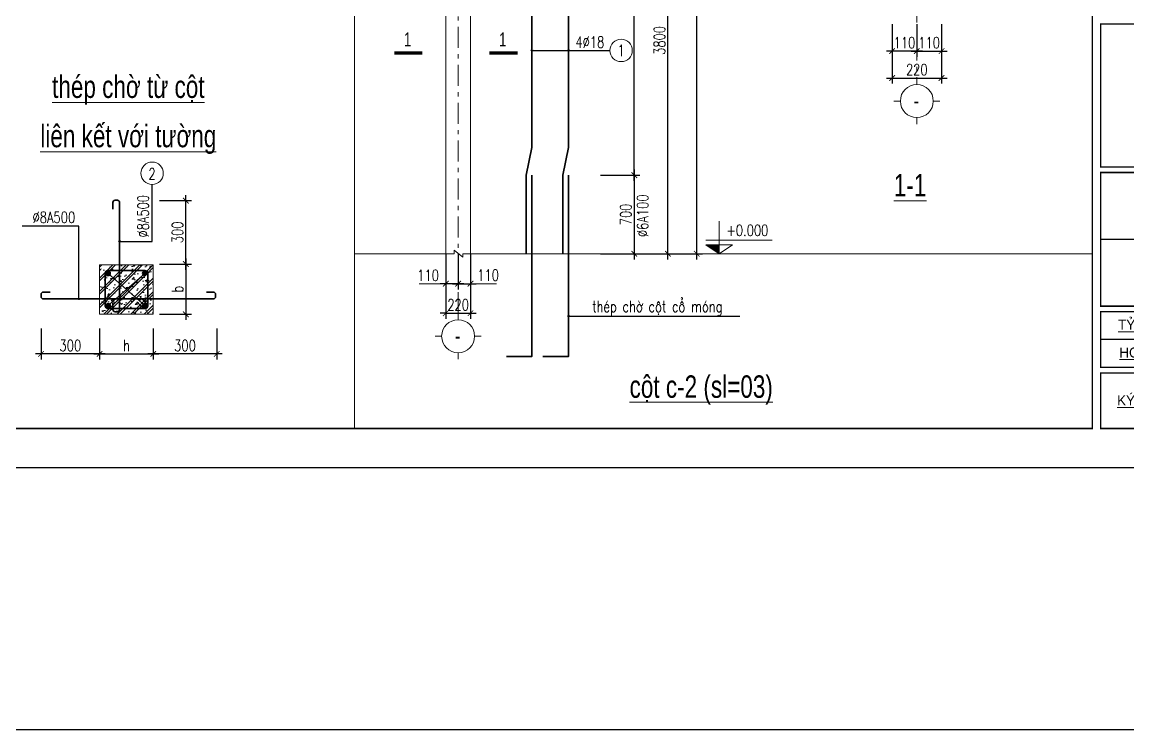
# Model space of a CAD drawing. Extents: x -1855204 to -1466800, y -1308584 to -996495.
# Drawn here: x -1797584 to -1777881, y -1141479 to -1128871 of the extents above; entities that cross this region are included whole.
import ezdxf
from ezdxf.enums import TextEntityAlignment as Align

# ---------------------------------------------------------------- set-up
doc = ezdxf.new("R2010")
doc.units = 0
doc.header["$LTSCALE"] = 150
doc.header["$PDMODE"] = 35
doc.linetypes.add('_Tim', pattern=[9, 5, -1.5, 1, -1.5])
doc.layers.get('Defpoints').update_dxf_attribs({"lineweight": 18})
for name, color, linetype, lineweight in [('05.Text', 253, 'Continuous', 18), ('11.Khung bo', 32, 'Continuous', 50), ('12.Khung', 36, 'Continuous', 25), ('KCVN-THAY', 7, 'Continuous', 25), ('LS-DIM', 251, 'Continuous', 13), ('LS-HATCH', 147, 'Continuous', 9), ('LS-TEXT', 60, 'Continuous', 20), ('LS-THAY', 7, 'Continuous', 20), ('LS-THEP', 3, 'Continuous', 35), ('LS-TRUC', 108, '_Tim', 9)]:
    doc.layers.add(name, color=color, linetype=linetype, lineweight=lineweight)
doc.layers.add('DIM', color=1, linetype='Continuous')
doc.styles.add('KCVN-LEADER', font='vnromadi.shx', dxfattribs={"width": 0.7, "height": 4})
doc.styles.add('LS.TEXT', font='vnromadi.shx', dxfattribs={"width": 0.7, "height": 4})
doc.styles.add('romans.shx', font='romans.shx', dxfattribs={"width": 0.75, "bigfont": 'vns.shx'})
doc.styles.add('VnAvantH', font='')
doc.styles.add('vnsimpli', font='vnsimli.shx', dxfattribs={"width": 0.75})
doc.styles.get('VnAvantH').set_extended_font_data('.VnAvantH')
doc.dimstyles.new('D25', dxfattribs={"dimscale": 0, "dimtxt": 200, "dimasz": 100, "dimexe": 100, "dimexo": 0, "dimgap": 50, "dimtad": 1, "dimdec": 0, "dimlfac": 0.25, "dimdsep": 46, "dimtxsty": 'vnsimpli', "dimblk1": 'ARCHTICK', "dimblk2": 'ARCHTICK', "dimsah": 1, "dimcen": 0, "dimdle": 100, "dimclrd": 256, "dimclre": 256, "dimclrt": 60, "dimadec": 0, "dimazin": 0, "dimtfac": 0.004, "dimtdec": 0, "dimtix": 1, "dimtmove": 2, "dimatfit": 3, "dimldrblk": 'ARCHTICK', "dimfxl": 1, "dimtolj": 1, "dimarcsym": 0})
doc.dimstyles.new('D50', dxfattribs={"dimtxt": 200, "dimasz": 100, "dimexe": 100, "dimexo": 0, "dimgap": 50, "dimtad": 1, "dimdec": 0, "dimlfac": 0.5, "dimzin": 0, "dimdsep": 46, "dimtxsty": 'vnsimpli', "dimblk1": 'ARCHTICK', "dimblk2": 'ARCHTICK', "dimsah": 1, "dimcen": 0, "dimdle": 100, "dimclrd": 256, "dimclre": 256, "dimclrt": 60, "dimadec": 0, "dimazin": 0, "dimtfac": 0.02, "dimtdec": 0, "dimtix": 1, "dimtmove": 2, "dimatfit": 3, "dimldrblk": 'ARCHTICK', "dimfxl": 100, "dimtolj": 1, "dimtzin": 0, "dimarcsym": 0})
doc.dimstyles.new('LS.GHI CHU', dxfattribs={"dimtxt": 200, "dimasz": 120, "dimexe": 120, "dimexo": 120, "dimgap": 80, "dimtad": 1, "dimdec": 0, "dimzin": 0, "dimdsep": 46, "dimtxsty": 'romans.shx', "dimblk": 'ARCHTICK', "dimcen": 0.09, "dimdle": 120, "dimclrd": 256, "dimclre": 8, "dimclrt": 7, "dimadec": 0, "dimazin": 0, "dimtfac": 1, "dimtdec": 0, "dimtofl": 0, "dimtmove": 0, "dimatfit": 3, "dimldrblk": 'ARCHTICK', "dimfxl": 1, "dimtolj": 1, "dimtzin": 0, "dimarcsym": 0})

# ---------------------------------------------------------------- blocks, each defined once
blk = doc.blocks.new('*U4')
at = {"layer": 'KCVN-THAY', "color": 140}
blk.add_lwpolyline([(214871.76, 86966.68), (215381.8, 86966.68), (215381.8, 86579.68), (214871.76, 86579.68)], close=True, dxfattribs=at)
blk = doc.blocks.new('100')
at = {"layer": '11.Khung bo', "const_width": 26.7}
for points in [[(1860913, -945240), (1860913, -916940), (1896063, -916940), (1896063, -945240)], [(1896213, -940540), (1901213, -940540), (1901213, -937971), (1896213, -937971)], [(1896213, -943040), (1901213, -943040), (1901213, -940640), (1896213, -940640)], [(1896213, -944140), (1901213, -944140), (1901213, -943140), (1896213, -943140)], [(1896213, -945240), (1901213, -945240), (1901213, -944240), (1896213, -944240)]]:
    blk.add_lwpolyline(points, close=True, dxfattribs=at)
at = {"layer": '12.Khung'}
for p, q in [((1901213, -941840), (1896213, -941840)), ((1901213, -943640), (1896213, -943640))]:
    blk.add_line(p, q, dxfattribs=at)
at = {"layer": '12.Khung', "color": 1}
blk.add_lwpolyline([(1901579, -945940), (1901579, -916240), (1859580, -916240), (1859580, -945940)], close=True, dxfattribs=at)
at = {"layer": '05.Text', "style": 'VnAvantH'}
for s, p in [('%%Utû lÖ:', (1896525, -943464)), ('%%Uhoµn thµnh: 11/2019', (1896548, -943964)), ('%%Uký hiÖu b¶n vÏ :', (1896508, -944823))]:
    blk.add_text(s, height=180, dxfattribs=at).set_placement(p)
blk = doc.blocks.new('_ArchTick')
at = {"layer": 'DIM', "color": 0, "const_width": 0.15}
blk.add_lwpolyline([(-0.5, -0.5), (0.5, 0.5)], dxfattribs=at)
blk = doc.blocks.new('*D2005')
at = {"layer": 'Defpoints', "color": 0, "transparency": 16777216}
for p in [(-1797246, -1134327), (-1796204, -1134328), (-1797246, -1134782)]:
    blk.add_point(p, dxfattribs=at)
at = {"layer": 'LS-DIM', "lineweight": -2, "transparency": 16777216}
for p, q in [((-1797246, -1134327), (-1797246, -1134882)), ((-1796204, -1134328), (-1796204, -1134882)), ((-1796104, -1134782), (-1797346, -1134782))]:
    blk.add_line(p, q, dxfattribs=at)
at = {"layer": 'LS-DIM', "lineweight": -2, "transparency": 16777216, "xscale": 100, "yscale": 100, "zscale": 100, "rotation": 180}
blk.add_blockref('_ArchTick', (-1797246, -1134782), dxfattribs=at)
at = {"layer": 'LS-DIM', "lineweight": -2, "transparency": 16777216, "xscale": 100, "yscale": 100, "zscale": 100}
blk.add_blockref('_ArchTick', (-1796204, -1134782), dxfattribs=at)
at = {"layer": 'LS-DIM', "color": 60, "transparency": 16777216, "insert": (-1796725, -1134632), "char_height": 200, "attachment_point": 5, "style": 'vnsimpli'}
blk.add_mtext('\\A1;300', dxfattribs=at)
blk = doc.blocks.new('*D2006')
at = {"layer": 'Defpoints', "color": 0, "transparency": 16777216}
for p in [(-1795137, -1132051), (-1794667, -1132051), (-1795137, -1133181)]:
    blk.add_point(p, dxfattribs=at)
at = {"layer": 'LS-DIM', "lineweight": -2, "transparency": 16777216}
for p, q in [((-1794667, -1133281), (-1794667, -1131951)), ((-1795137, -1132051), (-1794567, -1132051)), ((-1795137, -1133181), (-1794567, -1133181))]:
    blk.add_line(p, q, dxfattribs=at)
at = {"layer": 'LS-DIM', "lineweight": -2, "transparency": 16777216, "xscale": 100, "yscale": 100, "zscale": 100}
for p, rotation in [((-1794667, -1132051), 90), ((-1794667, -1133181), 270)]:
    blk.add_blockref('_ArchTick', p, dxfattribs=dict(at, rotation=rotation))
at = {"layer": 'LS-DIM', "color": 60, "transparency": 16777216, "insert": (-1794817, -1132616), "char_height": 200, "attachment_point": 5, "rotation": 90, "style": 'vnsimpli'}
blk.add_mtext('\\A1;300', dxfattribs=at)
blk = doc.blocks.new('THEP DAM')
at = {"layer": 'LS-THEP'}
for p, q in [((-0.6, 0), (0.6, 0)), ((-0.42, 0.42), (0.42, -0.42)), ((-0.42, -0.42), (0.42, 0.42)), ((0, 0.6), (0, -0.6))]:
    blk.add_line(p, q, dxfattribs=at)
blk.add_circle((0, 0), 0.6, dxfattribs=at)
blk = doc.blocks.new('*D2007')
at = {"layer": 'Defpoints', "color": 0, "transparency": 16777216}
for p in [(-1796204, -1134328), (-1795247, -1134327), (-1795247, -1134782)]:
    blk.add_point(p, dxfattribs=at)
at = {"layer": 'LS-DIM', "lineweight": -2, "transparency": 16777216}
for p, q in [((-1796204, -1134328), (-1796204, -1134882)), ((-1795247, -1134327), (-1795247, -1134882)), ((-1796304, -1134782), (-1795147, -1134782))]:
    blk.add_line(p, q, dxfattribs=at)
at = {"layer": 'LS-DIM', "lineweight": -2, "transparency": 16777216, "xscale": 100, "yscale": 100, "zscale": 100, "rotation": 180}
blk.add_blockref('_ArchTick', (-1796204, -1134782), dxfattribs=at)
at = {"layer": 'LS-DIM', "lineweight": -2, "transparency": 16777216, "xscale": 100, "yscale": 100, "zscale": 100}
blk.add_blockref('_ArchTick', (-1795247, -1134782), dxfattribs=at)
at = {"layer": 'LS-DIM', "color": 60, "transparency": 16777216, "insert": (-1795725, -1134632), "char_height": 200, "attachment_point": 5, "style": 'vnsimpli'}
blk.add_mtext('\\A1;h', dxfattribs=at)
blk = doc.blocks.new('*D2008')
at = {"layer": 'Defpoints', "color": 0, "transparency": 16777216}
for p in [(-1795247, -1134327), (-1794117, -1134327), (-1795247, -1134782)]:
    blk.add_point(p, dxfattribs=at)
at = {"layer": 'LS-DIM', "lineweight": -2, "transparency": 16777216}
for p, q in [((-1795247, -1134327), (-1795247, -1134882)), ((-1794117, -1134327), (-1794117, -1134882)), ((-1794017, -1134782), (-1795347, -1134782))]:
    blk.add_line(p, q, dxfattribs=at)
at = {"layer": 'LS-DIM', "lineweight": -2, "transparency": 16777216, "xscale": 100, "yscale": 100, "zscale": 100, "rotation": 180}
blk.add_blockref('_ArchTick', (-1795247, -1134782), dxfattribs=at)
at = {"layer": 'LS-DIM', "lineweight": -2, "transparency": 16777216, "xscale": 100, "yscale": 100, "zscale": 100}
blk.add_blockref('_ArchTick', (-1794117, -1134782), dxfattribs=at)
at = {"layer": 'LS-DIM', "color": 60, "transparency": 16777216, "insert": (-1794682, -1134632), "char_height": 200, "attachment_point": 5, "style": 'vnsimpli'}
blk.add_mtext('\\A1;300', dxfattribs=at)
blk = doc.blocks.new('*D2009')
at = {"layer": 'Defpoints', "color": 0, "transparency": 16777216}
for p in [(-1795136, -1133181), (-1795136, -1134075), (-1794667, -1134075)]:
    blk.add_point(p, dxfattribs=at)
at = {"layer": 'LS-DIM', "lineweight": -2, "transparency": 16777216}
for p, q in [((-1794667, -1133081), (-1794667, -1134175)), ((-1795136, -1133181), (-1794567, -1133181)), ((-1795136, -1134075), (-1794567, -1134075))]:
    blk.add_line(p, q, dxfattribs=at)
at = {"layer": 'LS-DIM', "lineweight": -2, "transparency": 16777216, "xscale": 100, "yscale": 100, "zscale": 100}
for p, rotation in [((-1794667, -1133181), 90), ((-1794667, -1134075), 270)]:
    blk.add_blockref('_ArchTick', p, dxfattribs=dict(at, rotation=rotation))
at = {"layer": 'LS-DIM', "color": 60, "transparency": 16777216, "insert": (-1794817, -1133628), "char_height": 200, "attachment_point": 5, "rotation": 90, "style": 'vnsimpli'}
blk.add_mtext('\\A1;b', dxfattribs=at)
blk = doc.blocks.new('*D2026')
at = {"layer": 'Defpoints', "color": 0, "transparency": 16777216}
for p in [(-1787277, -1131597), (-1787277, -1132997), (-1786677, -1132997)]:
    blk.add_point(p, dxfattribs=at)
at = {"layer": 'LS-DIM', "lineweight": -2, "transparency": 16777216}
for p, q in [((-1786677, -1131497), (-1786677, -1133097)), ((-1787277, -1131597), (-1786577, -1131597)), ((-1787277, -1132997), (-1786577, -1132997))]:
    blk.add_line(p, q, dxfattribs=at)
at = {"layer": 'LS-DIM', "lineweight": -2, "transparency": 16777216, "xscale": 100, "yscale": 100, "zscale": 100}
for p, rotation in [((-1786677, -1131597), 90), ((-1786677, -1132997), 270)]:
    blk.add_blockref('_ArchTick', p, dxfattribs=dict(at, rotation=rotation))
at = {"layer": 'LS-DIM', "color": 60, "transparency": 16777216, "insert": (-1786827, -1132297), "char_height": 200, "attachment_point": 5, "rotation": 90, "style": 'vnsimpli'}
blk.add_mtext('\\A1;700', dxfattribs=at)
blk = doc.blocks.new('*D2029')
at = {"layer": 'Defpoints', "color": 0, "transparency": 16777216}
for p in [(-1790035, -1132997), (-1789595, -1132997), (-1789595, -1134056)]:
    blk.add_point(p, dxfattribs=at)
at = {"layer": 'LS-DIM', "lineweight": -2, "transparency": 16777216}
for p, q in [((-1790035, -1132997), (-1790035, -1134156)), ((-1789595, -1132997), (-1789595, -1134156)), ((-1790035, -1134056), (-1790135, -1134056)), ((-1790035, -1134056), (-1789595, -1134056)), ((-1789595, -1134056), (-1789495, -1134056))]:
    blk.add_line(p, q, dxfattribs=at)
at = {"layer": 'LS-DIM', "lineweight": -2, "transparency": 16777216, "xscale": 100, "yscale": 100, "zscale": 100}
blk.add_blockref('_ArchTick', (-1790035, -1134056), dxfattribs=at)
at = {"layer": 'LS-DIM', "lineweight": -2, "transparency": 16777216, "xscale": 100, "yscale": 100, "zscale": 100, "rotation": 180}
blk.add_blockref('_ArchTick', (-1789595, -1134056), dxfattribs=at)
at = {"layer": 'LS-DIM', "color": 60, "transparency": 16777216, "insert": (-1789815, -1133906), "char_height": 200, "attachment_point": 5, "style": 'vnsimpli'}
blk.add_mtext('\\A1;220', dxfattribs=at)
blk = doc.blocks.new('COSCD')
at = {"layer": 'LS-DIM'}
blk.add_hatch(color=256, dxfattribs=at).paths.add_polyline_path([(3.6, 0), (3.6, 1.44), (1.44, 1.44)])
for p, q in [((3.6, 0), (3.6, 5.23)), ((1.44, 2.16), (12.12, 2.16)), ((7.2, 0), (0, 0)), ((1.44, 1.44), (5.76, 1.44)), ((1.44, 1.44), (3.6, 0)), ((5.76, 1.44), (3.6, 0))]:
    blk.add_line(p, q, dxfattribs=at)
blk = doc.blocks.new('A$C0F04115F')
at = {"layer": 'LS-THAY'}
for p, q in [((-380, 380), (-380, 530)), ((-760, 0), (-910, 0)), ((0, 0), (150, 0)), ((-380, -380), (-380, -530))]:
    blk.add_line(p, q, dxfattribs=at)
blk.add_circle((-380, 0), 380, dxfattribs=at)
blk = doc.blocks.new('*D2030')
at = {"layer": 'Defpoints', "color": 0, "transparency": 16777216}
for p in [(-1789815, -1132997), (-1789595, -1132997), (-1789595, -1133531)]:
    blk.add_point(p, dxfattribs=at)
at = {"layer": 'LS-DIM', "lineweight": -2, "transparency": 16777216}
for p, q in [((-1789815, -1132997), (-1789815, -1133631)), ((-1789595, -1132997), (-1789595, -1133631)), ((-1789915, -1133531), (-1789495, -1133531))]:
    blk.add_line(p, q, dxfattribs=at)
at = {"layer": 'LS-DIM', "lineweight": -2, "transparency": 16777216, "xscale": 100, "yscale": 100, "zscale": 100, "rotation": 180}
blk.add_blockref('_ArchTick', (-1789815, -1133531), dxfattribs=at)
at = {"layer": 'LS-DIM', "lineweight": -2, "transparency": 16777216, "xscale": 100, "yscale": 100, "zscale": 100}
blk.add_blockref('_ArchTick', (-1789595, -1133531), dxfattribs=at)
at = {"layer": 'LS-DIM', "color": 60, "transparency": 16777216, "insert": (-1789281, -1133378), "char_height": 200, "attachment_point": 5, "style": 'vnsimpli'}
blk.add_mtext('\\A1;110', dxfattribs=at)
blk = doc.blocks.new('*D2031')
at = {"layer": 'Defpoints', "color": 0, "transparency": 16777216}
for p in [(-1790035, -1132997), (-1789815, -1132997), (-1790035, -1133531)]:
    blk.add_point(p, dxfattribs=at)
at = {"layer": 'LS-DIM', "lineweight": -2, "transparency": 16777216}
for p, q in [((-1790035, -1132997), (-1790035, -1133631)), ((-1789815, -1132997), (-1789815, -1133631)), ((-1789715, -1133531), (-1790135, -1133531))]:
    blk.add_line(p, q, dxfattribs=at)
at = {"layer": 'LS-DIM', "lineweight": -2, "transparency": 16777216, "xscale": 100, "yscale": 100, "zscale": 100, "rotation": 180}
blk.add_blockref('_ArchTick', (-1790035, -1133531), dxfattribs=at)
at = {"layer": 'LS-DIM', "lineweight": -2, "transparency": 16777216, "xscale": 100, "yscale": 100, "zscale": 100}
blk.add_blockref('_ArchTick', (-1789815, -1133531), dxfattribs=at)
at = {"layer": 'LS-DIM', "color": 60, "transparency": 16777216, "insert": (-1790349, -1133381), "char_height": 200, "attachment_point": 5, "style": 'vnsimpli'}
blk.add_mtext('\\A1;110', dxfattribs=at)
blk = doc.blocks.new('*D2035')
at = {"layer": 'Defpoints', "color": 0, "transparency": 16777216}
for p in [(-1787277, -1125397), (-1786677, -1125397), (-1787277, -1131597)]:
    blk.add_point(p, dxfattribs=at)
at = {"layer": 'LS-DIM', "lineweight": -2, "transparency": 16777216}
for p, q in [((-1787277, -1125397), (-1786577, -1125397)), ((-1786677, -1131697), (-1786677, -1125297)), ((-1787277, -1131597), (-1786577, -1131597))]:
    blk.add_line(p, q, dxfattribs=at)
at = {"layer": 'LS-DIM', "lineweight": -2, "transparency": 16777216, "xscale": 100, "yscale": 100, "zscale": 100}
for p, rotation in [((-1786677, -1125397), 90), ((-1786677, -1131597), 270)]:
    blk.add_blockref('_ArchTick', p, dxfattribs=dict(at, rotation=rotation))
at = {"layer": 'LS-DIM', "color": 60, "transparency": 16777216, "insert": (-1786827, -1128497), "char_height": 200, "attachment_point": 5, "rotation": 90, "style": 'vnsimpli'}
blk.add_mtext('\\A1;3100', dxfattribs=at)
blk = doc.blocks.new('*D2036')
at = {"layer": 'Defpoints', "color": 0, "transparency": 16777216}
for p in [(-1787277, -1125397), (-1786077, -1125397), (-1787277, -1132997)]:
    blk.add_point(p, dxfattribs=at)
at = {"layer": 'LS-DIM', "lineweight": -2, "transparency": 16777216}
for p, q in [((-1787277, -1125397), (-1785977, -1125397)), ((-1786077, -1133097), (-1786077, -1125297)), ((-1787277, -1132997), (-1785977, -1132997))]:
    blk.add_line(p, q, dxfattribs=at)
at = {"layer": 'LS-DIM', "lineweight": -2, "transparency": 16777216, "xscale": 100, "yscale": 100, "zscale": 100}
for p, rotation in [((-1786077, -1125397), 90), ((-1786077, -1132997), 270)]:
    blk.add_blockref('_ArchTick', p, dxfattribs=dict(at, rotation=rotation))
at = {"layer": 'LS-DIM', "color": 60, "transparency": 16777216, "insert": (-1786227, -1129197), "char_height": 200, "attachment_point": 5, "rotation": 90, "style": 'vnsimpli'}
blk.add_mtext('\\A1;3800', dxfattribs=at)
blk = doc.blocks.new('*D2037')
at = {"layer": 'Defpoints', "color": 0, "transparency": 16777216}
for p in [(-1787277, -1117797), (-1785563, -1117797), (-1787277, -1132997)]:
    blk.add_point(p, dxfattribs=at)
at = {"layer": 'LS-DIM', "lineweight": -2, "transparency": 16777216}
for p, q in [((-1785563, -1133097), (-1785563, -1117697)), ((-1787277, -1117797), (-1785463, -1117797)), ((-1787277, -1132997), (-1785463, -1132997))]:
    blk.add_line(p, q, dxfattribs=at)
at = {"layer": 'LS-DIM', "lineweight": -2, "transparency": 16777216, "xscale": 100, "yscale": 100, "zscale": 100}
for p, rotation in [((-1785563, -1117797), 90), ((-1785563, -1132997), 270)]:
    blk.add_blockref('_ArchTick', p, dxfattribs=dict(at, rotation=rotation))
at = {"layer": 'LS-DIM', "color": 60, "transparency": 16777216, "insert": (-1785713, -1125397), "char_height": 200, "attachment_point": 5, "rotation": 90, "style": 'vnsimpli'}
blk.add_mtext('\\A1;7600', dxfattribs=at)
blk = doc.blocks.new('*D2038')
at = {"layer": 'Defpoints', "color": 0, "transparency": 16777216}
for p in [(-1782082, -1128908), (-1781642, -1128908), (-1782082, -1129387)]:
    blk.add_point(p, dxfattribs=at)
at = {"layer": 'LS-DIM', "lineweight": -2, "transparency": 16777216}
for p, q in [((-1782082, -1128908), (-1782082, -1129487)), ((-1781642, -1128908), (-1781642, -1129487)), ((-1781542, -1129387), (-1782182, -1129387))]:
    blk.add_line(p, q, dxfattribs=at)
at = {"layer": 'LS-DIM', "lineweight": -2, "transparency": 16777216, "xscale": 100, "yscale": 100, "zscale": 100, "rotation": 180}
blk.add_blockref('_ArchTick', (-1782082, -1129387), dxfattribs=at)
at = {"layer": 'LS-DIM', "lineweight": -2, "transparency": 16777216, "xscale": 100, "yscale": 100, "zscale": 100}
blk.add_blockref('_ArchTick', (-1781642, -1129387), dxfattribs=at)
at = {"layer": 'LS-DIM', "color": 60, "transparency": 16777216, "insert": (-1781862, -1129237), "char_height": 200, "attachment_point": 5, "style": 'vnsimpli'}
blk.add_mtext('\\A1;110', dxfattribs=at)
blk = doc.blocks.new('*D2039')
at = {"layer": 'Defpoints', "color": 0, "transparency": 16777216}
for p in [(-1781642, -1128908), (-1781202, -1128908), (-1781202, -1129387)]:
    blk.add_point(p, dxfattribs=at)
at = {"layer": 'LS-DIM', "lineweight": -2, "transparency": 16777216}
for p, q in [((-1781642, -1128908), (-1781642, -1129487)), ((-1781202, -1128908), (-1781202, -1129487)), ((-1781742, -1129387), (-1781102, -1129387))]:
    blk.add_line(p, q, dxfattribs=at)
at = {"layer": 'LS-DIM', "lineweight": -2, "transparency": 16777216, "xscale": 100, "yscale": 100, "zscale": 100, "rotation": 180}
blk.add_blockref('_ArchTick', (-1781642, -1129387), dxfattribs=at)
at = {"layer": 'LS-DIM', "lineweight": -2, "transparency": 16777216, "xscale": 100, "yscale": 100, "zscale": 100}
blk.add_blockref('_ArchTick', (-1781202, -1129387), dxfattribs=at)
at = {"layer": 'LS-DIM', "color": 60, "transparency": 16777216, "insert": (-1781422, -1129237), "char_height": 200, "attachment_point": 5, "style": 'vnsimpli'}
blk.add_mtext('\\A1;110', dxfattribs=at)
blk = doc.blocks.new('*D2040')
at = {"layer": 'Defpoints', "color": 0, "transparency": 16777216}
for p in [(-1782082, -1128908), (-1781202, -1128908), (-1781202, -1129867)]:
    blk.add_point(p, dxfattribs=at)
at = {"layer": 'LS-DIM', "lineweight": -2, "transparency": 16777216}
for p, q in [((-1782082, -1128908), (-1782082, -1129967)), ((-1781202, -1128908), (-1781202, -1129967)), ((-1782182, -1129867), (-1781102, -1129867))]:
    blk.add_line(p, q, dxfattribs=at)
at = {"layer": 'LS-DIM', "lineweight": -2, "transparency": 16777216, "xscale": 100, "yscale": 100, "zscale": 100, "rotation": 180}
blk.add_blockref('_ArchTick', (-1782082, -1129867), dxfattribs=at)
at = {"layer": 'LS-DIM', "lineweight": -2, "transparency": 16777216, "xscale": 100, "yscale": 100, "zscale": 100}
blk.add_blockref('_ArchTick', (-1781202, -1129867), dxfattribs=at)
at = {"layer": 'LS-DIM', "color": 60, "transparency": 16777216, "insert": (-1781642, -1129717), "char_height": 200, "attachment_point": 5, "style": 'vnsimpli'}
blk.add_mtext('\\A1;220', dxfattribs=at)

msp = doc.modelspace()

# ---------------------------------------------------------------- hatches: boundary and pattern name
at = {"layer": 'LS-HATCH'}
h = msp.add_hatch(dxfattribs=at)
h.set_pattern_fill('CHAU-01', color=256, scale=40, style=0, pattern_type=2)
h.set_pattern_definition([(50, (-2078215.54, -279041.77), (286.90407, -25.100854), [30, -330]), (355, (-2078215.54, -279041.77), (-55.50053, 300.87685), [24, -264]), (100.4514, (-2078191.63, -279043.86), (231.40375, 275.77582), [25.49608, -280.456845]), (46.1842, (-2078215.54, -278961.77), (426.89642, -66.2076), [45, -495]), (96.6356, (-2078179.96, -278967.3), (373.86508, 389.64715), [38.24412, -420.6852]), (351.1842, (-2078215.54, -278961.77), (373.86478, 389.64744), [36, -396]), (21, (-2078175.54, -278981.77), (238.76282, -161.047556), [30, -330]), (326, (-2078175.54, -278981.77), (97.32613, 290.06002), [24, -264]), (71.4514, (-2078155.64, -278995.2), (336.08905, 129.0122), [25.49608, -280.456845]), (37.5, (-2078215.54, -279041.77), (4.863942, 133.157542), [0, -260.8, 0, -268, 0, -265]), (7.5, (-2078215.54, -279041.77), (105.227815, 157.764685), [0, -152.8, 0, -254.8, 0, -101]), (327.5, (-2078304.74, -279041.77), (213.528974, -9.021949), [0, -100, 0, -312, 0, -414]), (317.5, (-2078344.74, -279041.77), (233.274468, 40.041993), [0, -130, 0, -207.2, 0, -294]), (45, (-2078215.54, -279041.77), (-120.208153, 120.208153), []), (45, (-2078215.54, -278992.77), (-120.208153, 120.208153), [])])
edge = h.paths.add_edge_path()
edge.add_line((-1795246.8, -1133195), (-1796204, -1133195))
edge.add_line((-1796204, -1133195), (-1796204, -1134075))
edge.add_line((-1795246.8, -1134075), (-1796204, -1134075))
edge.add_line((-1795246.8, -1134075), (-1795246.8, -1133195))

# ---------------------------------------------------------------- linework, layer by layer
at = {"layer": 'LS-DIM', "linetype": 'Continuous'}
for p, q in [((-1796051, -1133921.6), (-1795399.7, -1133348.4)), ((-1796051, -1133348.4), (-1795400.1, -1133921.6))]:
    msp.add_line(p, q, dxfattribs=at)
at = {"layer": 'LS-DIM'}
for p, q in [((-1790034.9, -1133531.3), (-1790507.5, -1133531.3)), ((-1789594.9, -1133531.3), (-1789133.5, -1133531.3))]:
    msp.add_line(p, q, dxfattribs=at)
msp.add_lwpolyline([(-1790034.9, -1132996.6), (-1789887.6, -1132996.7), (-1789887.6, -1132933.7), (-1789729.9, -1133059.8), (-1789729.9, -1132996.7), (-1789594.9, -1132996.6)], dxfattribs=at)
at = {"layer": 'LS-TEXT', "const_width": 60}
for points in [[(-1790451.2, -1129422.9), (-1790951.7, -1129422.9)], [(-1788756, -1129422.9), (-1789256.4, -1129422.9)]]:
    msp.add_lwpolyline(points, dxfattribs=at)
at = {"layer": 'LS-THAY'}
for p, q in [((-1789594.9, -1132996.7), (-1789594.8, -1117796.7)), ((-1790034.9, -1132996.7), (-1790034.9, -1126196.7)), ((-1796204, -1133195), (-1796204, -1134075)), ((-1795246.8, -1133195), (-1796204, -1133195)), ((-1795246.8, -1134075), (-1795246.8, -1133195)), ((-1795246.8, -1134075), (-1796204, -1134075))]:
    msp.add_line(p, q, dxfattribs=at)
for p, q in [((-1791660.7, -1132996.7), (-1790034.9, -1132996.7)), ((-1789594.9, -1132996.7), (-1778513.9, -1132996.7))]:
    msp.add_line(p, q, dxfattribs=at).dxf.unprotected_set("ltscale", 0)
msp.add_lwpolyline([(-1791660.7, -1136111.1), (-1778513.9, -1136111.1), (-1778513.9, -1116772.5), (-1791660.7, -1116772.5)], close=True, dxfattribs=at).dxf.unprotected_set("ltscale", 0)
for centre in [(-1786911.5, -1129375.1), (-1795268.5, -1131563.9)]:
    msp.add_circle(centre, 200, dxfattribs=at)
at = {"layer": 'LS-THEP'}
for points in [[(-1788600.9, -1132996.6), (-1788600.9, -1131596.6), (-1788499.3, -1131103.4), (-1788499.3, -1123996.6)], [(-1787949.5, -1132996.6), (-1787949.5, -1131596.6), (-1787848, -1131103.4), (-1787848, -1123996.6)], [(-1788954.4, -1134824.8), (-1788499.3, -1134824.8), (-1788499.3, -1131596.6)], [(-1788303, -1134824.8), (-1787848, -1134824.8), (-1787848, -1131596.6)]]:
    msp.add_lwpolyline(points, dxfattribs=at)
for points in [[(-1795967, -1132202.9), (-1795967, -1132082.9, -0.4142136), (-1795927, -1132042.9), (-1795887, -1132042.9, -0.4142136), (-1795847, -1132082.9), (-1795847, -1133988.8, -0.4142136), (-1795887, -1134028.8), (-1795927, -1134028.8, -0.4142136), (-1795967, -1133988.8), (-1795967, -1133868.8)], [(-1797086.2, -1133681), (-1797206.2, -1133681, 0.4142136), (-1797246.2, -1133721), (-1797246.2, -1133761, 0.4142136), (-1797206.2, -1133801), (-1794176.9, -1133801, 0.4142136), (-1794136.9, -1133761), (-1794136.9, -1133721, 0.4142136), (-1794176.9, -1133681), (-1794296.9, -1133681)], [(-1795467.5, -1133783.6), (-1795361.4, -1133889.7, -1), (-1795432.1, -1133960.4), (-1795538.2, -1133854.3)]]:
    msp.add_lwpolyline(points, format="xyb", dxfattribs=at)
msp.add_lwpolyline([(-1795396.8, -1133975), (-1796054, -1133975, -0.4142136), (-1796104, -1133925), (-1796104, -1133345, -0.4142136), (-1796054, -1133295), (-1795396.8, -1133295, -0.4142136), (-1795346.8, -1133345), (-1795346.8, -1133925, -0.4142136)], format="xyb", close=True, dxfattribs=at)
at = {"layer": 'LS-TRUC', "ltscale": 0.5}
for p, q in [((-1789814.9, -1134056), (-1789814.9, -1117796.7)), ((-1781641.6, -1127826.9), (-1781641.6, -1129866.9))]:
    msp.add_line(p, q, dxfattribs=at)

# ---------------------------------------------------------------- block references
at = {"layer": '05.Text', "xscale": 0.991454545641318, "yscale": 0.991454545641318, "zscale": 0.9914545456793755}
msp.add_blockref('100', (-3658373.9, -198948.8), dxfattribs=at)
at = {"layer": 'Defpoints', "xscale": 100, "yscale": 100, "zscale": 100}
msp.add_blockref('*U4', (-23306152.6, -9799446.6), dxfattribs=at)
at = {"layer": 'LS-DIM', "xscale": 111.1111111110076, "yscale": 111.1111111110076, "zscale": 111.1111111110076}
msp.add_blockref('COSCD', (-1785563.3, -1132996.7), dxfattribs=at)
at = {"layer": 'LS-THAY', "xscale": 0.7730447999201715}
for p, yscale, zscale in [((-1781347.8, -1130276.8), 0.7730448001530021, 0.7730448000000003), ((-1789521, -1134465.9), 0.7730447999201715, 0.7730448000365868)]:
    msp.add_blockref('A$C0F04115F', p, dxfattribs=dict(at, yscale=yscale, zscale=zscale))
at = {"layer": 'LS-THEP', "yscale": 63.63636363809928}
for p, xscale, zscale, rotation in [((-1796051, -1133348.4), 63.63636363809928, 63.63636363809928, 270), ((-1795399.7, -1133348.4), -63.63636363809928, 63.63636363805121, 90), ((-1796051, -1133921.6), -63.63636363809928, 63.63636363805121, 270), ((-1795399.7, -1133921.6), 63.63636363809928, 63.63636363809928, 90)]:
    msp.add_blockref('THEP DAM', p, dxfattribs=dict(at, xscale=xscale, zscale=zscale, rotation=rotation))

# ---------------------------------------------------------------- texts
at = {"layer": 'LS-TEXT'}
for s, height, style, width, p in [('1', 250, 'KCVN-LEADER', 0.7, (-1790714.6, -1129304.5)), ('1', 250, 'KCVN-LEADER', 0.7, (-1789019.3, -1129304.5)), ('4`18', 200, 'vnsimpli', 0.75, (-1787468.7, -1129326.6)), ('%%UthÐp chê tõ cét', 400, 'KCVN-LEADER', 0.75, (-1795691.9, -1130221.3)), ('%%Uliªn kÕt víi t\xadêng', 400, 'KCVN-LEADER', 0.75, (-1795691.9, -1131099.7)), ('2', 200, 'vnsimpli', 0.75, (-1795268.5, -1131674.9)), ('thÐp chê cét cæ mãng', 200, 'vnsimpli', 0.75, (-1786265, -1134035.2))]:
    msp.add_text(s, height=height, dxfattribs=dict(at, style=style, width=width)).set_placement(p, align=Align.CENTER)
at = {"layer": 'LS-TEXT', "style": 'KCVN-LEADER', "width": 0.7}
for p in [(-1781649, -1130267.7), (-1789822.2, -1134456.8)]:
    msp.add_text('-', height=300, dxfattribs=at).set_placement(p, align=Align.MIDDLE_CENTER)
at = {"layer": 'LS-TEXT', "color": 60, "style": 'LS.TEXT', "width": 0.75}
for s, p in [('%%U1-1', (-1782052, -1131974.5)), ('%%Ucét c-2 (sl=03)', (-1786760.2, -1135563.4))]:
    msp.add_text(s, height=400, dxfattribs=at).set_placement(p)
at = {"layer": 'LS-TEXT', "style": 'vnsimpli', "width": 0.75}
msp.add_text('%%C8A500', height=200, rotation=90, dxfattribs=at).set_placement((-1795268.5, -1132708.9), align=Align.BOTTOM_LEFT)
msp.add_text('%%C6A100', height=200, rotation=90, dxfattribs=at).set_placement((-1786427.6, -1132319.9), align=Align.CENTER)
msp.add_text('%%C8A500', height=200, dxfattribs=at).set_placement((-1796639.5, -1132507.3), align=Align.BOTTOM_RIGHT)
msp.add_text('+0.000', height=200, dxfattribs=at).set_placement((-1784287.4, -1132678.9), align=Align.RIGHT)
msp.add_attdef('1', text='2', height=200, dxfattribs=at).set_placement((-1786911.5, -1129375.1), align=Align.MIDDLE)

# ---------------------------------------------------------------- dimensions: what is measured, and where the dimension line sits
at = {"layer": 'LS-DIM'}
for base, p1, p2, picture, middle in [((-1785563.3, -1117796.7), (-1787276.7, -1132996.6), (-1787276.7, -1117796.7), '*D2037', (-1785713.3, -1125396.7)), ((-1786676.7, -1125396.7), (-1787276.7, -1131596.6), (-1787276.7, -1125396.7), '*D2035', (-1786826.7, -1128496.7)), ((-1786076.7, -1125396.7), (-1787276.7, -1132996.6), (-1787276.7, -1125396.7), '*D2036', (-1786226.7, -1129196.7))]:
    dim = msp.add_linear_dim(base=base, p1=p1, p2=p2, angle=90, dimstyle='D50', dxfattribs=at)
    dim.commit()
    dim.dimension.update_dxf_attribs({"geometry": picture, "text_midpoint": middle})
for base, p1, p2, dimstyle, picture, middle in [((-1782081.6, -1129386.9), (-1781641.6, -1128907.9), (-1782081.6, -1128907.9), 'D25', '*D2038', (-1781861.6, -1129236.9)), ((-1781201.6, -1129866.9), (-1782081.6, -1128907.9), (-1781201.6, -1128907.9), 'D25', '*D2040', (-1781641.6, -1129716.9)), ((-1789594.9, -1134056), (-1790034.9, -1132996.6), (-1789594.9, -1132996.6), 'D50', '*D2029', (-1789814.9, -1133906))]:
    dim = msp.add_linear_dim(base=base, p1=p1, p2=p2, dimstyle=dimstyle, override={"dimscale": 1}, dxfattribs=at)
    dim.commit()
    dim.dimension.update_dxf_attribs({"geometry": picture, "text_midpoint": middle})
for base, p1, p2, angle, dimstyle, picture, middle in [((-1781201.6, -1129386.9), (-1781641.6, -1128907.9), (-1781201.6, -1128907.9), 180, 'D25', '*D2039', (-1781421.6, -1129236.9)), ((-1786676.7, -1132996.6), (-1787276.7, -1131596.6), (-1787276.7, -1132996.6), 90, 'D50', '*D2026', (-1786826.7, -1132296.6))]:
    dim = msp.add_linear_dim(base=base, p1=p1, p2=p2, angle=angle, dimstyle=dimstyle, override={"dimscale": 1}, dxfattribs=at)
    dim.commit()
    dim.dimension.update_dxf_attribs({"geometry": picture, "text_midpoint": middle})
for base, p1, p2, angle, text, override, picture, middle in [((-1794667.3, -1132050.8), (-1795136.6, -1133181), (-1795136.6, -1132050.8), 270, '300', {"dimscale": 1, "dimtxsty": 'vnsimpli'}, '*D2006', (-1794817.3, -1132615.9)), ((-1794667.3, -1134075), (-1795135.6, -1133181), (-1795135.6, -1134075), 90, 'b', {"dimscale": 1}, '*D2009', (-1794817.3, -1133628))]:
    dim = msp.add_linear_dim(base=base, p1=p1, p2=p2, angle=angle, text=text, dimstyle='D25', override=override, dxfattribs=at)
    dim.commit()
    dim.dimension.update_dxf_attribs({"geometry": picture, "text_midpoint": middle})
for base, p2, picture, middle in [((-1790034.9, -1133531.3), (-1790034.9, -1132996.6), '*D2031', (-1790349.1, -1133381.1)), ((-1789594.9, -1133531.3), (-1789594.9, -1132996.6), '*D2030', (-1789280.6, -1133377.7))]:
    dim = msp.add_linear_dim(base=base, p1=(-1789814.9, -1132996.6), p2=p2, dimstyle='D50', dxfattribs=at)
    dim.commit()
    dim.dimension.update_dxf_attribs({"geometry": picture, "text_midpoint": middle, "dimtype": 160})
for base, p1, p2, text, override, picture, middle in [((-1797246.2, -1134782.2), (-1796204, -1134328), (-1797246.2, -1134327), '300', {"dimscale": 1, "dimtxsty": 'vnsimpli'}, '*D2005', (-1796725.1, -1134632.2)), ((-1795246.8, -1134782.2), (-1796204, -1134328), (-1795246.8, -1134327), 'h', {"dimscale": 1}, '*D2007', (-1795725.4, -1134632.2)), ((-1795246.8, -1134782.2), (-1794116.5, -1134327), (-1795246.8, -1134327), '300', {"dimscale": 1, "dimtxsty": 'vnsimpli'}, '*D2008', (-1794681.6, -1134632.2))]:
    dim = msp.add_linear_dim(base=base, p1=p1, p2=p2, text=text, dimstyle='D25', override=override, dxfattribs=at)
    dim.commit()
    dim.dimension.update_dxf_attribs({"geometry": picture, "text_midpoint": middle})

# ---------------------------------------------------------------- leaders
for points in [[(-1788499.3, -1129375.1), (-1787848, -1129375.1), (-1787671.5, -1129375.1)], [(-1787848, -1129375.1), (-1787502.8, -1129375.1), (-1787111.5, -1129375.1)], [(-1795847, -1132776.3), (-1795268.5, -1132776.3), (-1795268.5, -1131763.9)], [(-1796572, -1133801), (-1796572, -1132507), (-1797584.5, -1132507)], [(-1787848, -1134107.5), (-1784798.4, -1134107.5)]]:
    msp.add_leader(points, dimstyle='LS.GHI CHU', override={"dimscale": 50, "dimasz": 0.5, "dimtad": 0, "dimtxsty": 'vnsimpli', "dimldrblk": 'Origin'}, dxfattribs=at)

doc.saveas('drawing.dxf')
